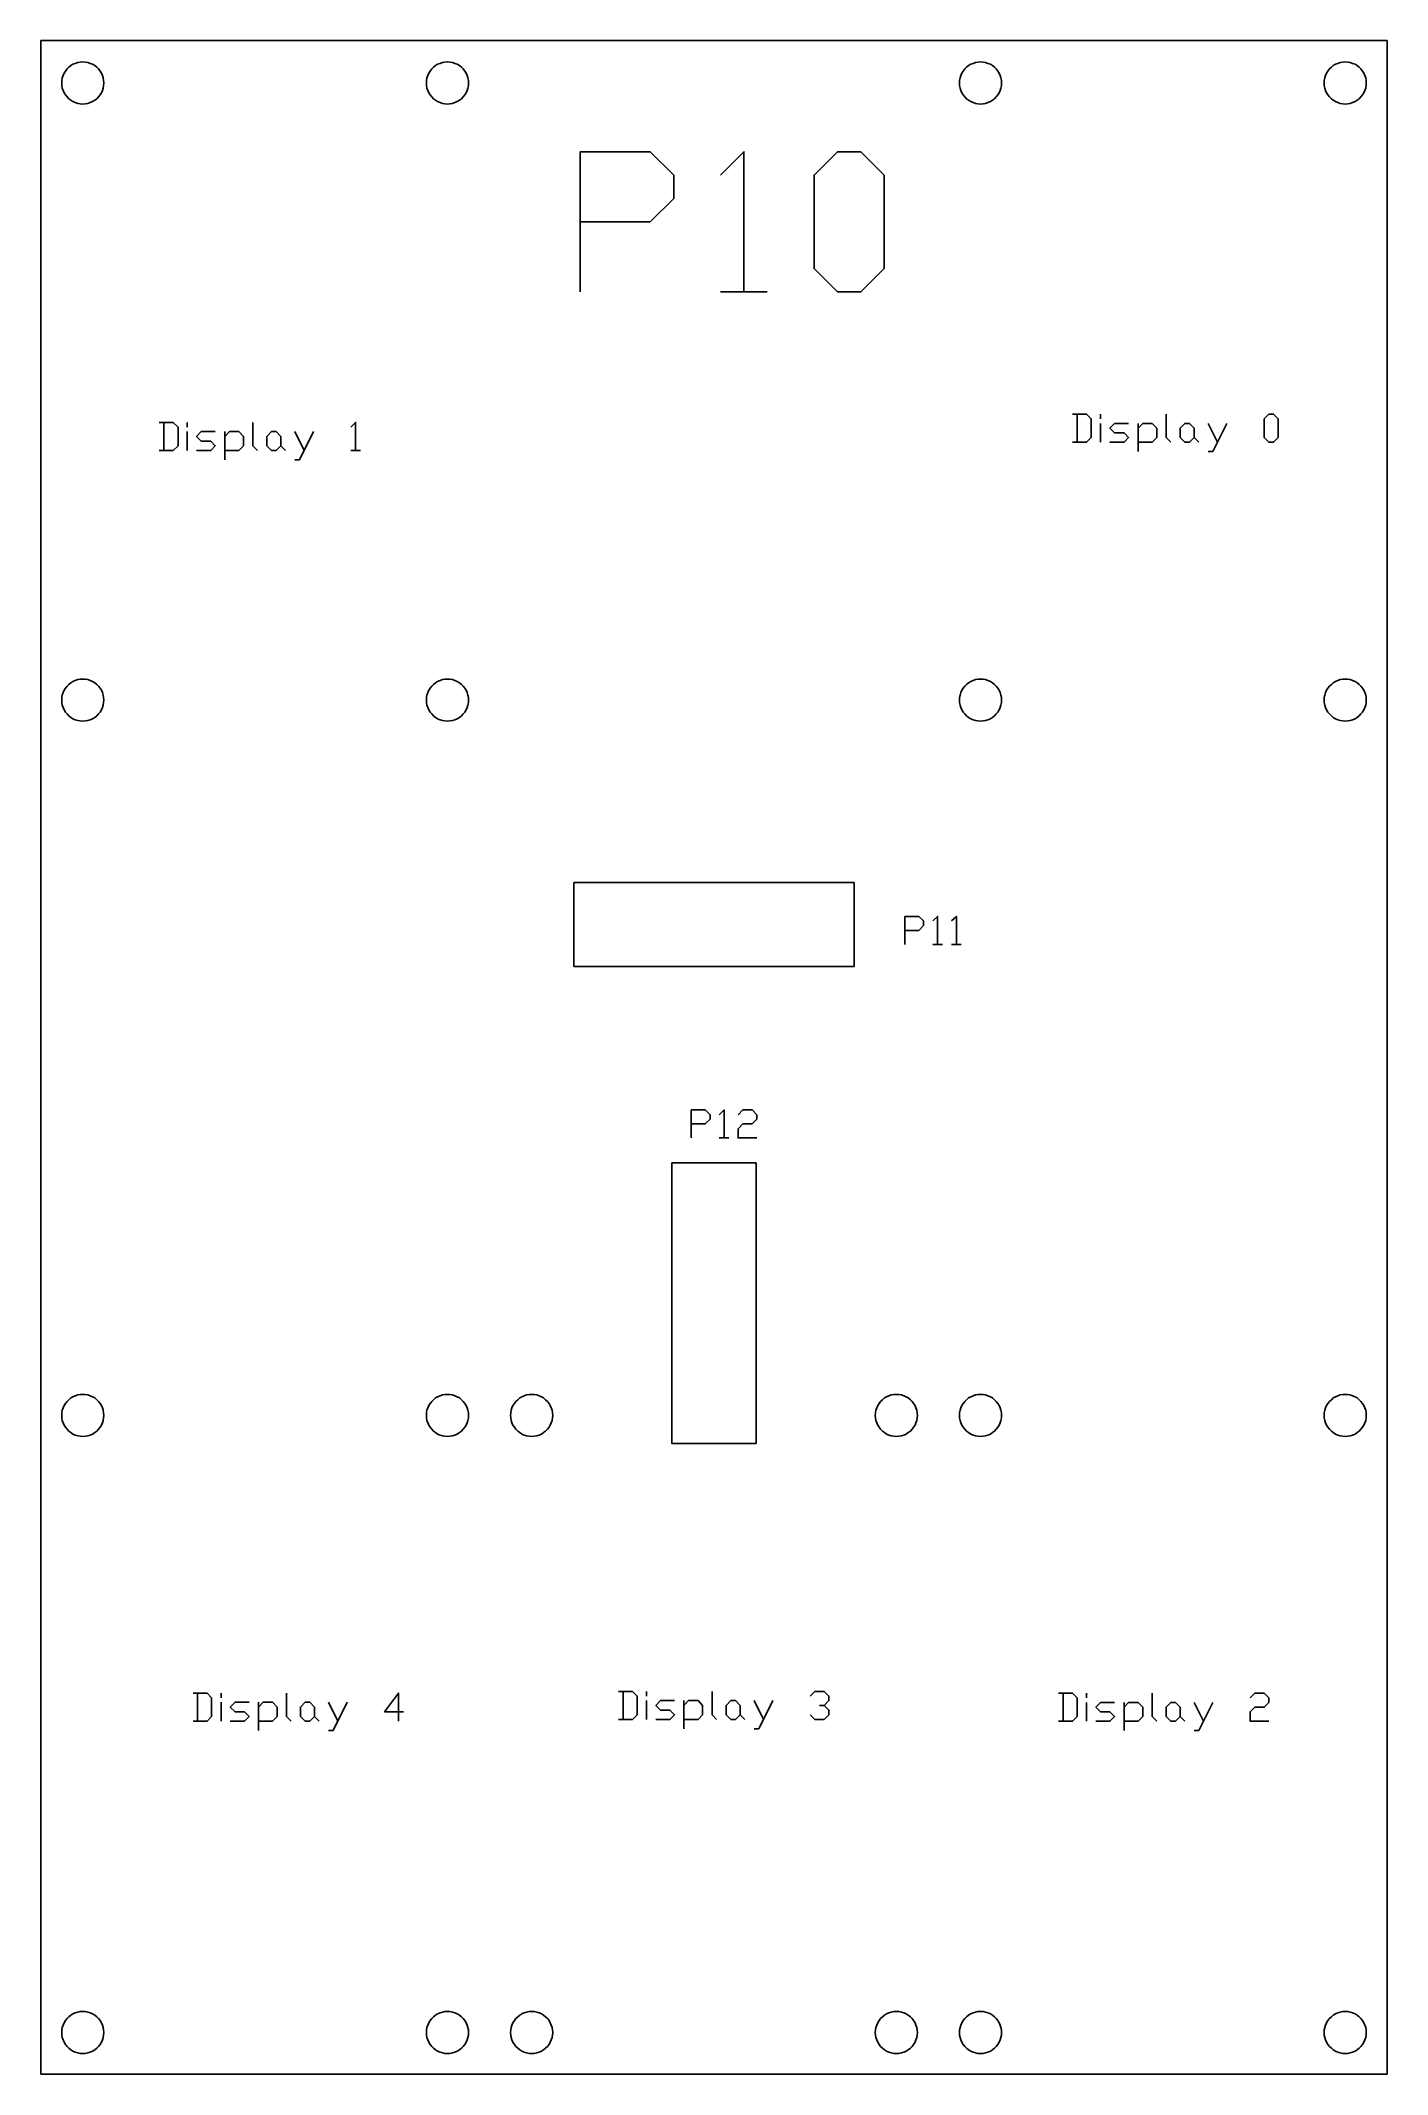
# Model space of a CAD drawing. Extents: x 8 to 104, y 7 to 152.
import ezdxf

# ---------------------------------------------------------------- set-up
doc = ezdxf.new("R2010")
doc.units = 0
doc.header["$MEASUREMENT"] = 0

msp = doc.modelspace()

# ---------------------------------------------------------------- linework, layer by layer
for p, q in [((103.59, 151.81), (7.59, 151.81)), ((7.59, 151.81), (7.59, 6.81)), ((103.59, 6.81), (103.59, 151.81)), ((9.19, 149.32), (9.26, 149.49)), ((9.26, 149.49), (9.36, 149.64)), ((9.36, 149.64), (9.47, 149.79)), ((9.47, 149.79), (9.6, 149.91)), ((9.6, 149.91), (9.74, 150.03)), ((9.74, 150.03), (9.89, 150.12)), ((9.89, 150.12), (10.06, 150.19)), ((10.06, 150.19), (10.23, 150.25)), ((10.23, 150.25), (10.41, 150.28)), ((10.41, 150.28), (10.59, 150.29)), ((10.59, 150.29), (10.77, 150.28)), ((10.77, 150.28), (10.95, 150.25)), ((10.95, 150.25), (11.12, 150.19)), ((11.12, 150.19), (11.29, 150.12)), ((11.29, 150.12), (11.44, 150.03)), ((11.44, 150.03), (11.59, 149.91)), ((11.59, 149.91), (11.71, 149.79)), ((11.71, 149.79), (11.83, 149.64)), ((11.83, 149.64), (11.92, 149.49)), ((11.92, 149.49), (11.99, 149.32)), ((35.19, 149.32), (35.26, 149.49)), ((35.26, 149.49), (35.36, 149.64)), ((35.36, 149.64), (35.47, 149.79)), ((35.47, 149.79), (35.6, 149.91)), ((35.6, 149.91), (35.74, 150.03)), ((35.74, 150.03), (35.89, 150.12)), ((35.89, 150.12), (36.06, 150.19)), ((36.06, 150.19), (36.23, 150.25)), ((36.23, 150.25), (36.41, 150.28)), ((36.41, 150.28), (36.59, 150.29)), ((36.59, 150.29), (36.77, 150.28)), ((36.77, 150.28), (36.95, 150.25)), ((36.95, 150.25), (37.12, 150.19)), ((37.12, 150.19), (37.29, 150.12)), ((37.29, 150.12), (37.44, 150.03)), ((37.44, 150.03), (37.59, 149.91)), ((37.59, 149.91), (37.71, 149.79)), ((37.71, 149.79), (37.83, 149.64)), ((37.83, 149.64), (37.92, 149.49)), ((37.92, 149.49), (37.99, 149.32)), ((73.19, 149.32), (73.26, 149.49)), ((73.26, 149.49), (73.36, 149.64)), ((73.36, 149.64), (73.47, 149.79)), ((73.47, 149.79), (73.6, 149.91)), ((73.6, 149.91), (73.74, 150.03)), ((73.74, 150.03), (73.89, 150.12)), ((73.89, 150.12), (74.06, 150.19)), ((74.06, 150.19), (74.23, 150.25)), ((74.23, 150.25), (74.41, 150.28)), ((74.41, 150.28), (74.59, 150.29)), ((74.59, 150.29), (74.77, 150.28)), ((74.77, 150.28), (74.95, 150.25)), ((74.95, 150.25), (75.12, 150.19)), ((75.12, 150.19), (75.29, 150.12)), ((75.29, 150.12), (75.44, 150.03)), ((75.44, 150.03), (75.59, 149.91)), ((75.59, 149.91), (75.71, 149.79)), ((75.71, 149.79), (75.82, 149.64)), ((75.82, 149.64), (75.92, 149.49)), ((75.92, 149.49), (75.99, 149.32)), ((99.19, 149.32), (99.26, 149.49)), ((99.26, 149.49), (99.36, 149.64)), ((99.36, 149.64), (99.47, 149.79)), ((99.47, 149.79), (99.6, 149.91)), ((99.6, 149.91), (99.74, 150.03)), ((99.74, 150.03), (99.89, 150.12)), ((99.89, 150.12), (100.06, 150.19)), ((100.06, 150.19), (100.23, 150.25)), ((100.23, 150.25), (100.41, 150.28)), ((100.41, 150.28), (100.59, 150.29)), ((100.59, 150.29), (100.77, 150.28)), ((100.77, 150.28), (100.95, 150.25)), ((100.95, 150.25), (101.12, 150.19)), ((101.12, 150.19), (101.29, 150.12)), ((101.29, 150.12), (101.44, 150.03)), ((101.44, 150.03), (101.59, 149.91)), ((101.59, 149.91), (101.71, 149.79)), ((101.71, 149.79), (101.82, 149.64)), ((101.82, 149.64), (101.92, 149.49)), ((101.92, 149.49), (101.99, 149.32)), ((9.09, 148.79), (9.1, 148.97)), ((9.1, 148.61), (9.09, 148.79)), ((9.1, 148.97), (9.13, 149.15)), ((9.13, 148.43), (9.1, 148.61)), ((9.13, 149.15), (9.19, 149.32)), ((9.19, 148.26), (9.13, 148.43)), ((9.26, 148.09), (9.19, 148.26)), ((9.36, 147.94), (9.26, 148.09)), ((9.47, 147.8), (9.36, 147.94)), ((11.83, 147.94), (11.71, 147.8)), ((11.92, 148.09), (11.83, 147.94)), ((11.99, 148.26), (11.92, 148.09)), ((11.99, 149.32), (12.05, 149.15)), ((12.05, 148.43), (11.99, 148.26)), ((12.05, 149.15), (12.08, 148.97)), ((12.08, 148.61), (12.05, 148.43)), ((12.08, 148.97), (12.09, 148.79)), ((12.09, 148.79), (12.08, 148.61)), ((35.09, 148.79), (35.1, 148.97)), ((35.1, 148.61), (35.09, 148.79)), ((35.1, 148.97), (35.13, 149.15)), ((35.13, 148.43), (35.1, 148.61)), ((35.13, 149.15), (35.19, 149.32)), ((35.19, 148.26), (35.13, 148.43)), ((35.26, 148.09), (35.19, 148.26)), ((35.36, 147.94), (35.26, 148.09)), ((35.47, 147.8), (35.36, 147.94)), ((37.83, 147.94), (37.71, 147.8)), ((37.92, 148.09), (37.83, 147.94)), ((37.99, 148.26), (37.92, 148.09)), ((37.99, 149.32), (38.05, 149.15)), ((38.05, 148.43), (37.99, 148.26)), ((38.05, 149.15), (38.08, 148.97)), ((38.08, 148.61), (38.05, 148.43)), ((38.08, 148.97), (38.09, 148.79)), ((38.09, 148.79), (38.08, 148.61)), ((73.09, 148.79), (73.1, 148.97)), ((73.1, 148.61), (73.09, 148.79)), ((73.1, 148.97), (73.13, 149.15)), ((73.13, 148.43), (73.1, 148.61)), ((73.13, 149.15), (73.19, 149.32)), ((73.19, 148.26), (73.13, 148.43)), ((73.26, 148.09), (73.19, 148.26)), ((73.36, 147.94), (73.26, 148.09)), ((73.47, 147.8), (73.36, 147.94)), ((75.82, 147.94), (75.71, 147.8)), ((75.92, 148.09), (75.82, 147.94)), ((75.99, 148.26), (75.92, 148.09)), ((75.99, 149.32), (76.05, 149.15)), ((76.05, 148.43), (75.99, 148.26)), ((76.05, 149.15), (76.08, 148.97)), ((76.08, 148.61), (76.05, 148.43)), ((76.08, 148.97), (76.09, 148.79)), ((76.09, 148.79), (76.08, 148.61)), ((99.09, 148.79), (99.1, 148.97)), ((99.1, 148.61), (99.09, 148.79)), ((99.1, 148.97), (99.13, 149.15)), ((99.13, 148.43), (99.1, 148.61)), ((99.13, 149.15), (99.19, 149.32)), ((99.19, 148.26), (99.13, 148.43)), ((99.26, 148.09), (99.19, 148.26)), ((99.36, 147.94), (99.26, 148.09)), ((99.47, 147.8), (99.36, 147.94)), ((101.82, 147.94), (101.71, 147.8)), ((101.92, 148.09), (101.82, 147.94)), ((101.99, 148.26), (101.92, 148.09)), ((101.99, 149.32), (102.05, 149.15)), ((102.05, 148.43), (101.99, 148.26)), ((102.05, 149.15), (102.08, 148.97)), ((102.08, 148.61), (102.05, 148.43)), ((102.08, 148.97), (102.09, 148.79)), ((102.09, 148.79), (102.08, 148.61)), ((9.6, 147.67), (9.47, 147.8)), ((9.74, 147.56), (9.6, 147.67)), ((9.89, 147.46), (9.74, 147.56)), ((10.06, 147.39), (9.89, 147.46)), ((10.23, 147.33), (10.06, 147.39)), ((10.41, 147.3), (10.23, 147.33)), ((10.59, 147.29), (10.41, 147.3)), ((10.77, 147.3), (10.59, 147.29)), ((10.95, 147.33), (10.77, 147.3)), ((11.12, 147.39), (10.95, 147.33)), ((11.29, 147.46), (11.12, 147.39)), ((11.44, 147.56), (11.29, 147.46)), ((11.59, 147.67), (11.44, 147.56)), ((11.71, 147.8), (11.59, 147.67)), ((35.6, 147.67), (35.47, 147.8)), ((35.74, 147.56), (35.6, 147.67)), ((35.89, 147.46), (35.74, 147.56)), ((36.06, 147.39), (35.89, 147.46)), ((36.23, 147.33), (36.06, 147.39)), ((36.41, 147.3), (36.23, 147.33)), ((36.59, 147.29), (36.41, 147.3)), ((36.77, 147.3), (36.59, 147.29)), ((36.95, 147.33), (36.77, 147.3)), ((37.12, 147.39), (36.95, 147.33)), ((37.29, 147.46), (37.12, 147.39)), ((37.44, 147.56), (37.29, 147.46)), ((37.59, 147.67), (37.44, 147.56)), ((37.71, 147.8), (37.59, 147.67)), ((73.6, 147.67), (73.47, 147.8)), ((73.74, 147.56), (73.6, 147.67)), ((73.89, 147.46), (73.74, 147.56)), ((74.06, 147.39), (73.89, 147.46)), ((74.23, 147.33), (74.06, 147.39)), ((74.41, 147.3), (74.23, 147.33)), ((74.59, 147.29), (74.41, 147.3)), ((74.77, 147.3), (74.59, 147.29)), ((74.95, 147.33), (74.77, 147.3)), ((75.12, 147.39), (74.95, 147.33)), ((75.29, 147.46), (75.12, 147.39)), ((75.44, 147.56), (75.29, 147.46)), ((75.59, 147.67), (75.44, 147.56)), ((75.71, 147.8), (75.59, 147.67)), ((99.6, 147.67), (99.47, 147.8)), ((99.74, 147.56), (99.6, 147.67)), ((99.89, 147.46), (99.74, 147.56)), ((100.06, 147.39), (99.89, 147.46)), ((100.23, 147.33), (100.06, 147.39)), ((100.41, 147.3), (100.23, 147.33)), ((100.59, 147.29), (100.41, 147.3)), ((100.77, 147.3), (100.59, 147.29)), ((100.95, 147.33), (100.77, 147.3)), ((101.12, 147.39), (100.95, 147.33)), ((101.29, 147.46), (101.12, 147.39)), ((101.44, 147.56), (101.29, 147.46)), ((101.59, 147.67), (101.44, 147.56)), ((101.71, 147.8), (101.59, 147.67)), ((9.47, 105.79), (9.6, 105.91)), ((9.6, 105.91), (9.74, 106.03)), ((9.74, 106.03), (9.89, 106.12)), ((9.89, 106.12), (10.06, 106.19)), ((10.06, 106.19), (10.23, 106.25)), ((10.23, 106.25), (10.41, 106.28)), ((10.41, 106.28), (10.59, 106.29)), ((10.59, 106.29), (10.77, 106.28)), ((10.77, 106.28), (10.95, 106.25)), ((10.95, 106.25), (11.12, 106.19)), ((11.12, 106.19), (11.29, 106.12)), ((11.29, 106.12), (11.44, 106.03)), ((11.44, 106.03), (11.59, 105.91)), ((11.59, 105.91), (11.71, 105.79)), ((35.47, 105.79), (35.6, 105.91)), ((35.6, 105.91), (35.74, 106.03)), ((35.74, 106.03), (35.89, 106.12)), ((35.89, 106.12), (36.06, 106.19)), ((36.06, 106.19), (36.23, 106.25)), ((36.23, 106.25), (36.41, 106.28)), ((36.41, 106.28), (36.59, 106.29)), ((36.59, 106.29), (36.77, 106.28)), ((36.77, 106.28), (36.95, 106.25)), ((36.95, 106.25), (37.12, 106.19)), ((37.12, 106.19), (37.29, 106.12)), ((37.29, 106.12), (37.44, 106.03)), ((37.44, 106.03), (37.59, 105.91)), ((37.59, 105.91), (37.71, 105.79)), ((73.47, 105.79), (73.6, 105.91)), ((73.6, 105.91), (73.74, 106.03)), ((73.74, 106.03), (73.89, 106.12)), ((73.89, 106.12), (74.06, 106.19)), ((74.06, 106.19), (74.23, 106.25)), ((74.23, 106.25), (74.41, 106.28)), ((74.41, 106.28), (74.59, 106.29)), ((74.59, 106.29), (74.77, 106.28)), ((74.77, 106.28), (74.95, 106.25)), ((74.95, 106.25), (75.12, 106.19)), ((75.12, 106.19), (75.29, 106.12)), ((75.29, 106.12), (75.44, 106.03)), ((75.44, 106.03), (75.59, 105.91)), ((75.59, 105.91), (75.71, 105.79)), ((99.47, 105.79), (99.6, 105.91)), ((99.6, 105.91), (99.74, 106.03)), ((99.74, 106.03), (99.89, 106.12)), ((99.89, 106.12), (100.06, 106.19)), ((100.06, 106.19), (100.23, 106.25)), ((100.23, 106.25), (100.41, 106.28)), ((100.41, 106.28), (100.59, 106.29)), ((100.59, 106.29), (100.77, 106.28)), ((100.77, 106.28), (100.95, 106.25)), ((100.95, 106.25), (101.12, 106.19)), ((101.12, 106.19), (101.29, 106.12)), ((101.29, 106.12), (101.44, 106.03)), ((101.44, 106.03), (101.59, 105.91)), ((101.59, 105.91), (101.71, 105.79)), ((9.09, 104.79), (9.1, 104.97)), ((9.1, 104.61), (9.09, 104.79)), ((9.1, 104.97), (9.13, 105.15)), ((9.13, 104.43), (9.1, 104.61)), ((9.13, 105.15), (9.19, 105.32)), ((9.19, 104.26), (9.13, 104.43)), ((9.19, 105.32), (9.26, 105.49)), ((9.26, 105.49), (9.36, 105.64)), ((9.36, 105.64), (9.47, 105.79)), ((11.71, 105.79), (11.83, 105.64)), ((11.83, 105.64), (11.92, 105.49)), ((11.92, 105.49), (11.99, 105.32)), ((11.99, 105.32), (12.05, 105.15)), ((12.05, 104.43), (11.99, 104.26)), ((12.05, 105.15), (12.08, 104.97)), ((12.08, 104.61), (12.05, 104.43)), ((12.08, 104.97), (12.09, 104.79)), ((12.09, 104.79), (12.08, 104.61)), ((35.09, 104.79), (35.1, 104.97)), ((35.1, 104.61), (35.09, 104.79)), ((35.1, 104.97), (35.13, 105.15)), ((35.13, 104.43), (35.1, 104.61)), ((35.13, 105.15), (35.19, 105.32)), ((35.19, 104.26), (35.13, 104.43)), ((35.19, 105.32), (35.26, 105.49)), ((35.26, 105.49), (35.36, 105.64)), ((35.36, 105.64), (35.47, 105.79)), ((37.71, 105.79), (37.83, 105.64)), ((37.83, 105.64), (37.92, 105.49)), ((37.92, 105.49), (37.99, 105.32)), ((37.99, 105.32), (38.05, 105.15)), ((38.05, 104.43), (37.99, 104.26)), ((38.05, 105.15), (38.08, 104.97)), ((38.08, 104.61), (38.05, 104.43)), ((38.08, 104.97), (38.09, 104.79)), ((38.09, 104.79), (38.08, 104.61)), ((73.09, 104.79), (73.1, 104.97)), ((73.1, 104.61), (73.09, 104.79)), ((73.1, 104.97), (73.13, 105.15)), ((73.13, 104.43), (73.1, 104.61)), ((73.13, 105.15), (73.19, 105.32)), ((73.19, 104.26), (73.13, 104.43)), ((73.19, 105.32), (73.26, 105.49)), ((73.26, 105.49), (73.36, 105.64)), ((73.36, 105.64), (73.47, 105.79)), ((75.71, 105.79), (75.82, 105.64)), ((75.82, 105.64), (75.92, 105.49)), ((75.92, 105.49), (75.99, 105.32)), ((75.99, 105.32), (76.05, 105.15)), ((76.05, 104.43), (75.99, 104.26)), ((76.05, 105.15), (76.08, 104.97)), ((76.08, 104.61), (76.05, 104.43)), ((76.08, 104.97), (76.09, 104.79)), ((76.09, 104.79), (76.08, 104.61)), ((99.09, 104.79), (99.1, 104.97)), ((99.1, 104.61), (99.09, 104.79)), ((99.1, 104.97), (99.13, 105.15)), ((99.13, 104.43), (99.1, 104.61)), ((99.13, 105.15), (99.19, 105.32)), ((99.19, 104.26), (99.13, 104.43)), ((99.19, 105.32), (99.26, 105.49)), ((99.26, 105.49), (99.36, 105.64)), ((99.36, 105.64), (99.47, 105.79)), ((101.71, 105.79), (101.82, 105.64)), ((101.82, 105.64), (101.92, 105.49)), ((101.92, 105.49), (101.99, 105.32)), ((101.99, 105.32), (102.05, 105.15)), ((102.05, 104.43), (101.99, 104.26)), ((102.05, 105.15), (102.08, 104.97)), ((102.08, 104.61), (102.05, 104.43)), ((102.08, 104.97), (102.09, 104.79)), ((102.09, 104.79), (102.08, 104.61)), ((9.26, 104.09), (9.19, 104.26)), ((9.36, 103.94), (9.26, 104.09)), ((9.47, 103.8), (9.36, 103.94)), ((9.6, 103.67), (9.47, 103.8)), ((9.74, 103.56), (9.6, 103.67)), ((9.89, 103.46), (9.74, 103.56)), ((10.06, 103.39), (9.89, 103.46)), ((10.23, 103.33), (10.06, 103.39)), ((10.41, 103.3), (10.23, 103.33)), ((10.59, 103.29), (10.41, 103.3)), ((10.77, 103.3), (10.59, 103.29)), ((10.95, 103.33), (10.77, 103.3)), ((11.12, 103.39), (10.95, 103.33)), ((11.29, 103.46), (11.12, 103.39)), ((11.44, 103.56), (11.29, 103.46)), ((11.59, 103.67), (11.44, 103.56)), ((11.71, 103.8), (11.59, 103.67)), ((11.83, 103.94), (11.71, 103.8)), ((11.92, 104.09), (11.83, 103.94)), ((11.99, 104.26), (11.92, 104.09)), ((35.26, 104.09), (35.19, 104.26)), ((35.36, 103.94), (35.26, 104.09)), ((35.47, 103.8), (35.36, 103.94)), ((35.6, 103.67), (35.47, 103.8)), ((35.74, 103.56), (35.6, 103.67)), ((35.89, 103.46), (35.74, 103.56)), ((36.06, 103.39), (35.89, 103.46)), ((36.23, 103.33), (36.06, 103.39)), ((36.41, 103.3), (36.23, 103.33)), ((36.59, 103.29), (36.41, 103.3)), ((36.77, 103.3), (36.59, 103.29)), ((36.95, 103.33), (36.77, 103.3)), ((37.12, 103.39), (36.95, 103.33)), ((37.29, 103.46), (37.12, 103.39)), ((37.44, 103.56), (37.29, 103.46)), ((37.59, 103.67), (37.44, 103.56)), ((37.71, 103.8), (37.59, 103.67)), ((37.83, 103.94), (37.71, 103.8)), ((37.92, 104.09), (37.83, 103.94)), ((37.99, 104.26), (37.92, 104.09)), ((73.26, 104.09), (73.19, 104.26)), ((73.36, 103.94), (73.26, 104.09)), ((73.47, 103.8), (73.36, 103.94)), ((73.6, 103.67), (73.47, 103.8)), ((73.74, 103.56), (73.6, 103.67)), ((73.89, 103.46), (73.74, 103.56)), ((74.06, 103.39), (73.89, 103.46)), ((74.23, 103.33), (74.06, 103.39)), ((74.41, 103.3), (74.23, 103.33)), ((74.59, 103.29), (74.41, 103.3)), ((74.77, 103.3), (74.59, 103.29)), ((74.95, 103.33), (74.77, 103.3)), ((75.12, 103.39), (74.95, 103.33)), ((75.29, 103.46), (75.12, 103.39)), ((75.44, 103.56), (75.29, 103.46)), ((75.59, 103.67), (75.44, 103.56)), ((75.71, 103.8), (75.59, 103.67)), ((75.82, 103.94), (75.71, 103.8)), ((75.92, 104.09), (75.82, 103.94)), ((75.99, 104.26), (75.92, 104.09)), ((99.26, 104.09), (99.19, 104.26)), ((99.36, 103.94), (99.26, 104.09)), ((99.47, 103.8), (99.36, 103.94)), ((99.6, 103.67), (99.47, 103.8)), ((99.74, 103.56), (99.6, 103.67)), ((99.89, 103.46), (99.74, 103.56)), ((100.06, 103.39), (99.89, 103.46)), ((100.23, 103.33), (100.06, 103.39)), ((100.41, 103.3), (100.23, 103.33)), ((100.59, 103.29), (100.41, 103.3)), ((100.77, 103.3), (100.59, 103.29)), ((100.95, 103.33), (100.77, 103.3)), ((101.12, 103.39), (100.95, 103.33)), ((101.29, 103.46), (101.12, 103.39)), ((101.44, 103.56), (101.29, 103.46)), ((101.59, 103.67), (101.44, 103.56)), ((101.71, 103.8), (101.59, 103.67)), ((101.82, 103.94), (101.71, 103.8)), ((101.92, 104.09), (101.82, 103.94)), ((101.99, 104.26), (101.92, 104.09)), ((45.59, 85.79), (45.59, 91.79)), ((45.59, 91.79), (65.59, 91.79)), ((65.59, 91.79), (65.59, 85.79)), ((65.59, 85.79), (45.59, 85.79)), ((52.59, 51.79), (52.59, 71.79)), ((52.59, 71.79), (58.59, 71.79)), ((58.59, 71.79), (58.59, 51.79)), ((9.74, 55.03), (9.89, 55.12)), ((9.89, 55.12), (10.06, 55.19)), ((10.06, 55.19), (10.23, 55.25)), ((10.23, 55.25), (10.41, 55.28)), ((10.41, 55.28), (10.59, 55.29)), ((10.59, 55.29), (10.77, 55.28)), ((10.77, 55.28), (10.95, 55.25)), ((10.95, 55.25), (11.12, 55.19)), ((11.12, 55.19), (11.29, 55.12)), ((11.29, 55.12), (11.44, 55.03)), ((35.74, 55.03), (35.89, 55.12)), ((35.89, 55.12), (36.06, 55.19)), ((36.06, 55.19), (36.23, 55.25)), ((36.23, 55.25), (36.41, 55.28)), ((36.41, 55.28), (36.59, 55.29)), ((36.59, 55.29), (36.77, 55.28)), ((36.77, 55.28), (36.95, 55.25)), ((36.95, 55.25), (37.12, 55.19)), ((37.12, 55.19), (37.29, 55.12)), ((37.29, 55.12), (37.44, 55.03)), ((41.74, 55.03), (41.89, 55.12)), ((41.89, 55.12), (42.06, 55.19)), ((42.06, 55.19), (42.23, 55.25)), ((42.23, 55.25), (42.41, 55.28)), ((42.41, 55.28), (42.59, 55.29)), ((42.59, 55.29), (42.77, 55.28)), ((42.77, 55.28), (42.95, 55.25)), ((42.95, 55.25), (43.12, 55.19)), ((43.12, 55.19), (43.29, 55.12)), ((43.29, 55.12), (43.44, 55.03)), ((67.74, 55.03), (67.89, 55.12)), ((67.89, 55.12), (68.06, 55.19)), ((68.06, 55.19), (68.23, 55.25)), ((68.23, 55.25), (68.41, 55.28)), ((68.41, 55.28), (68.59, 55.29)), ((68.59, 55.29), (68.77, 55.28)), ((68.77, 55.28), (68.95, 55.25)), ((68.95, 55.25), (69.12, 55.19)), ((69.12, 55.19), (69.29, 55.12)), ((69.29, 55.12), (69.44, 55.03)), ((73.74, 55.03), (73.89, 55.12)), ((73.89, 55.12), (74.06, 55.19)), ((74.06, 55.19), (74.23, 55.25)), ((74.23, 55.25), (74.41, 55.28)), ((74.41, 55.28), (74.59, 55.29)), ((74.59, 55.29), (74.77, 55.28)), ((74.77, 55.28), (74.95, 55.25)), ((74.95, 55.25), (75.12, 55.19)), ((75.12, 55.19), (75.29, 55.12)), ((75.29, 55.12), (75.44, 55.03)), ((99.74, 55.03), (99.89, 55.12)), ((99.89, 55.12), (100.06, 55.19)), ((100.06, 55.19), (100.23, 55.25)), ((100.23, 55.25), (100.41, 55.28)), ((100.41, 55.28), (100.59, 55.29)), ((100.59, 55.29), (100.77, 55.28)), ((100.77, 55.28), (100.95, 55.25)), ((100.95, 55.25), (101.12, 55.19)), ((101.12, 55.19), (101.29, 55.12)), ((101.29, 55.12), (101.44, 55.03)), ((9.09, 53.79), (9.1, 53.97)), ((9.1, 53.61), (9.09, 53.79)), ((9.1, 53.97), (9.13, 54.15)), ((9.13, 54.15), (9.19, 54.32)), ((9.19, 54.32), (9.26, 54.49)), ((9.26, 54.49), (9.36, 54.64)), ((9.36, 54.64), (9.47, 54.79)), ((9.47, 54.79), (9.6, 54.91)), ((9.6, 54.91), (9.74, 55.03)), ((11.44, 55.03), (11.59, 54.91)), ((11.59, 54.91), (11.71, 54.79)), ((11.71, 54.79), (11.83, 54.64)), ((11.83, 54.64), (11.92, 54.49)), ((11.92, 54.49), (11.99, 54.32)), ((11.99, 54.32), (12.05, 54.15)), ((12.05, 54.15), (12.08, 53.97)), ((12.08, 53.97), (12.09, 53.79)), ((12.09, 53.79), (12.08, 53.61)), ((35.09, 53.79), (35.1, 53.97)), ((35.1, 53.61), (35.09, 53.79)), ((35.1, 53.97), (35.13, 54.15)), ((35.13, 54.15), (35.19, 54.32)), ((35.19, 54.32), (35.26, 54.49)), ((35.26, 54.49), (35.36, 54.64)), ((35.36, 54.64), (35.47, 54.79)), ((35.47, 54.79), (35.6, 54.91)), ((35.6, 54.91), (35.74, 55.03)), ((37.44, 55.03), (37.59, 54.91)), ((37.59, 54.91), (37.71, 54.79)), ((37.71, 54.79), (37.83, 54.64)), ((37.83, 54.64), (37.92, 54.49)), ((37.92, 54.49), (37.99, 54.32)), ((37.99, 54.32), (38.05, 54.15)), ((38.05, 54.15), (38.08, 53.97)), ((38.08, 53.97), (38.09, 53.79)), ((38.09, 53.79), (38.08, 53.61)), ((41.09, 53.79), (41.1, 53.97)), ((41.1, 53.61), (41.09, 53.79)), ((41.1, 53.97), (41.13, 54.15)), ((41.13, 54.15), (41.19, 54.32)), ((41.19, 54.32), (41.26, 54.49)), ((41.26, 54.49), (41.36, 54.64)), ((41.36, 54.64), (41.47, 54.79)), ((41.47, 54.79), (41.6, 54.91)), ((41.6, 54.91), (41.74, 55.03)), ((43.44, 55.03), (43.59, 54.91)), ((43.59, 54.91), (43.71, 54.79)), ((43.71, 54.79), (43.83, 54.64)), ((43.83, 54.64), (43.92, 54.49)), ((43.92, 54.49), (43.99, 54.32)), ((43.99, 54.32), (44.05, 54.15)), ((44.05, 54.15), (44.08, 53.97)), ((44.08, 53.97), (44.09, 53.79)), ((44.09, 53.79), (44.08, 53.61)), ((67.09, 53.79), (67.1, 53.97)), ((67.1, 53.61), (67.09, 53.79)), ((67.1, 53.97), (67.13, 54.15)), ((67.13, 54.15), (67.19, 54.32)), ((67.19, 54.32), (67.26, 54.49)), ((67.26, 54.49), (67.36, 54.64)), ((67.36, 54.64), (67.47, 54.79)), ((67.47, 54.79), (67.6, 54.91)), ((67.6, 54.91), (67.74, 55.03)), ((69.44, 55.03), (69.59, 54.91)), ((69.59, 54.91), (69.71, 54.79)), ((69.71, 54.79), (69.82, 54.64)), ((69.82, 54.64), (69.92, 54.49)), ((69.92, 54.49), (69.99, 54.32)), ((69.99, 54.32), (70.05, 54.15)), ((70.05, 54.15), (70.08, 53.97)), ((70.08, 53.97), (70.09, 53.79)), ((70.09, 53.79), (70.08, 53.61)), ((73.09, 53.79), (73.1, 53.97)), ((73.1, 53.61), (73.09, 53.79)), ((73.1, 53.97), (73.13, 54.15)), ((73.13, 54.15), (73.19, 54.32)), ((73.19, 54.32), (73.26, 54.49)), ((73.26, 54.49), (73.36, 54.64)), ((73.36, 54.64), (73.47, 54.79)), ((73.47, 54.79), (73.6, 54.91)), ((73.6, 54.91), (73.74, 55.03)), ((75.44, 55.03), (75.59, 54.91)), ((75.59, 54.91), (75.71, 54.79)), ((75.71, 54.79), (75.82, 54.64)), ((75.82, 54.64), (75.92, 54.49)), ((75.92, 54.49), (75.99, 54.32)), ((75.99, 54.32), (76.05, 54.15)), ((76.05, 54.15), (76.08, 53.97)), ((76.08, 53.97), (76.09, 53.79)), ((76.09, 53.79), (76.08, 53.61)), ((99.09, 53.79), (99.1, 53.97)), ((99.1, 53.61), (99.09, 53.79)), ((99.1, 53.97), (99.13, 54.15)), ((99.13, 54.15), (99.19, 54.32)), ((99.19, 54.32), (99.26, 54.49)), ((99.26, 54.49), (99.36, 54.64)), ((99.36, 54.64), (99.47, 54.79)), ((99.47, 54.79), (99.6, 54.91)), ((99.6, 54.91), (99.74, 55.03)), ((101.44, 55.03), (101.59, 54.91)), ((101.59, 54.91), (101.71, 54.79)), ((101.71, 54.79), (101.82, 54.64)), ((101.82, 54.64), (101.92, 54.49)), ((101.92, 54.49), (101.99, 54.32)), ((101.99, 54.32), (102.05, 54.15)), ((102.05, 54.15), (102.08, 53.97)), ((102.08, 53.97), (102.09, 53.79)), ((102.09, 53.79), (102.08, 53.61)), ((9.13, 53.43), (9.1, 53.61)), ((9.19, 53.26), (9.13, 53.43)), ((9.26, 53.09), (9.19, 53.26)), ((9.36, 52.94), (9.26, 53.09)), ((9.47, 52.8), (9.36, 52.94)), ((9.6, 52.67), (9.47, 52.8)), ((9.74, 52.56), (9.6, 52.67)), ((9.89, 52.46), (9.74, 52.56)), ((10.06, 52.39), (9.89, 52.46)), ((10.23, 52.33), (10.06, 52.39)), ((10.41, 52.3), (10.23, 52.33)), ((10.59, 52.29), (10.41, 52.3)), ((10.77, 52.3), (10.59, 52.29)), ((10.95, 52.33), (10.77, 52.3)), ((11.12, 52.39), (10.95, 52.33)), ((11.29, 52.46), (11.12, 52.39)), ((11.44, 52.56), (11.29, 52.46)), ((11.59, 52.67), (11.44, 52.56)), ((11.71, 52.8), (11.59, 52.67)), ((11.83, 52.94), (11.71, 52.8)), ((11.92, 53.09), (11.83, 52.94)), ((11.99, 53.26), (11.92, 53.09)), ((12.05, 53.43), (11.99, 53.26)), ((12.08, 53.61), (12.05, 53.43)), ((35.13, 53.43), (35.1, 53.61)), ((35.19, 53.26), (35.13, 53.43)), ((35.26, 53.09), (35.19, 53.26)), ((35.36, 52.94), (35.26, 53.09)), ((35.47, 52.8), (35.36, 52.94)), ((35.6, 52.67), (35.47, 52.8)), ((35.74, 52.56), (35.6, 52.67)), ((35.89, 52.46), (35.74, 52.56)), ((36.06, 52.39), (35.89, 52.46)), ((36.23, 52.33), (36.06, 52.39)), ((36.41, 52.3), (36.23, 52.33)), ((36.59, 52.29), (36.41, 52.3)), ((36.77, 52.3), (36.59, 52.29)), ((36.95, 52.33), (36.77, 52.3)), ((37.12, 52.39), (36.95, 52.33)), ((37.29, 52.46), (37.12, 52.39)), ((37.44, 52.56), (37.29, 52.46)), ((37.59, 52.67), (37.44, 52.56)), ((37.71, 52.8), (37.59, 52.67)), ((37.83, 52.94), (37.71, 52.8)), ((37.92, 53.09), (37.83, 52.94)), ((37.99, 53.26), (37.92, 53.09)), ((38.05, 53.43), (37.99, 53.26)), ((38.08, 53.61), (38.05, 53.43)), ((41.13, 53.43), (41.1, 53.61)), ((41.19, 53.26), (41.13, 53.43)), ((41.26, 53.09), (41.19, 53.26)), ((41.36, 52.94), (41.26, 53.09)), ((41.47, 52.8), (41.36, 52.94)), ((41.6, 52.67), (41.47, 52.8)), ((41.74, 52.56), (41.6, 52.67)), ((41.89, 52.46), (41.74, 52.56)), ((42.06, 52.39), (41.89, 52.46)), ((42.23, 52.33), (42.06, 52.39)), ((42.41, 52.3), (42.23, 52.33)), ((42.59, 52.29), (42.41, 52.3)), ((42.77, 52.3), (42.59, 52.29)), ((42.95, 52.33), (42.77, 52.3)), ((43.12, 52.39), (42.95, 52.33)), ((43.29, 52.46), (43.12, 52.39)), ((43.44, 52.56), (43.29, 52.46)), ((43.59, 52.67), (43.44, 52.56)), ((43.71, 52.8), (43.59, 52.67)), ((43.83, 52.94), (43.71, 52.8)), ((43.92, 53.09), (43.83, 52.94)), ((43.99, 53.26), (43.92, 53.09)), ((44.05, 53.43), (43.99, 53.26)), ((44.08, 53.61), (44.05, 53.43)), ((67.13, 53.43), (67.1, 53.61)), ((67.19, 53.26), (67.13, 53.43)), ((67.26, 53.09), (67.19, 53.26)), ((67.36, 52.94), (67.26, 53.09)), ((67.47, 52.8), (67.36, 52.94)), ((67.6, 52.67), (67.47, 52.8)), ((67.74, 52.56), (67.6, 52.67)), ((67.89, 52.46), (67.74, 52.56)), ((68.06, 52.39), (67.89, 52.46)), ((68.23, 52.33), (68.06, 52.39)), ((68.41, 52.3), (68.23, 52.33)), ((68.59, 52.29), (68.41, 52.3)), ((68.77, 52.3), (68.59, 52.29)), ((68.95, 52.33), (68.77, 52.3)), ((69.12, 52.39), (68.95, 52.33)), ((69.29, 52.46), (69.12, 52.39)), ((69.44, 52.56), (69.29, 52.46)), ((69.59, 52.67), (69.44, 52.56)), ((69.71, 52.8), (69.59, 52.67)), ((69.82, 52.94), (69.71, 52.8)), ((69.92, 53.09), (69.82, 52.94)), ((69.99, 53.26), (69.92, 53.09)), ((70.05, 53.43), (69.99, 53.26)), ((70.08, 53.61), (70.05, 53.43)), ((73.13, 53.43), (73.1, 53.61)), ((73.19, 53.26), (73.13, 53.43)), ((73.26, 53.09), (73.19, 53.26)), ((73.36, 52.94), (73.26, 53.09)), ((73.47, 52.8), (73.36, 52.94)), ((73.6, 52.67), (73.47, 52.8)), ((73.74, 52.56), (73.6, 52.67)), ((73.89, 52.46), (73.74, 52.56)), ((74.06, 52.39), (73.89, 52.46)), ((74.23, 52.33), (74.06, 52.39)), ((74.41, 52.3), (74.23, 52.33)), ((74.59, 52.29), (74.41, 52.3)), ((74.77, 52.3), (74.59, 52.29)), ((74.95, 52.33), (74.77, 52.3)), ((75.12, 52.39), (74.95, 52.33)), ((75.29, 52.46), (75.12, 52.39)), ((75.44, 52.56), (75.29, 52.46)), ((75.59, 52.67), (75.44, 52.56)), ((75.71, 52.8), (75.59, 52.67)), ((75.82, 52.94), (75.71, 52.8)), ((75.92, 53.09), (75.82, 52.94)), ((75.99, 53.26), (75.92, 53.09)), ((76.05, 53.43), (75.99, 53.26)), ((76.08, 53.61), (76.05, 53.43)), ((99.13, 53.43), (99.1, 53.61)), ((99.19, 53.26), (99.13, 53.43)), ((99.26, 53.09), (99.19, 53.26)), ((99.36, 52.94), (99.26, 53.09)), ((99.47, 52.8), (99.36, 52.94)), ((99.6, 52.67), (99.47, 52.8)), ((99.74, 52.56), (99.6, 52.67)), ((99.89, 52.46), (99.74, 52.56)), ((100.06, 52.39), (99.89, 52.46)), ((100.23, 52.33), (100.06, 52.39)), ((100.41, 52.3), (100.23, 52.33)), ((100.59, 52.29), (100.41, 52.3)), ((100.77, 52.3), (100.59, 52.29)), ((100.95, 52.33), (100.77, 52.3)), ((101.12, 52.39), (100.95, 52.33)), ((101.29, 52.46), (101.12, 52.39)), ((101.44, 52.56), (101.29, 52.46)), ((101.59, 52.67), (101.44, 52.56)), ((101.71, 52.8), (101.59, 52.67)), ((101.82, 52.94), (101.71, 52.8)), ((101.92, 53.09), (101.82, 52.94)), ((101.99, 53.26), (101.92, 53.09)), ((102.05, 53.43), (101.99, 53.26)), ((102.08, 53.61), (102.05, 53.43)), ((58.59, 51.79), (52.59, 51.79)), ((9.1, 9.97), (9.13, 10.15)), ((9.13, 10.15), (9.19, 10.32)), ((9.19, 10.32), (9.26, 10.49)), ((9.26, 10.49), (9.36, 10.64)), ((9.36, 10.64), (9.47, 10.79)), ((9.47, 10.79), (9.6, 10.91)), ((9.6, 10.91), (9.74, 11.03)), ((9.74, 11.03), (9.89, 11.12)), ((9.89, 11.12), (10.06, 11.19)), ((10.06, 11.19), (10.23, 11.25)), ((10.23, 11.25), (10.41, 11.28)), ((10.41, 11.28), (10.59, 11.29)), ((10.59, 11.29), (10.77, 11.28)), ((10.77, 11.28), (10.95, 11.25)), ((10.95, 11.25), (11.12, 11.19)), ((11.12, 11.19), (11.29, 11.12)), ((11.29, 11.12), (11.44, 11.03)), ((11.44, 11.03), (11.59, 10.91)), ((11.59, 10.91), (11.71, 10.79)), ((11.71, 10.79), (11.83, 10.64)), ((11.83, 10.64), (11.92, 10.49)), ((11.92, 10.49), (11.99, 10.32)), ((11.99, 10.32), (12.05, 10.15)), ((12.05, 10.15), (12.08, 9.97)), ((35.1, 9.97), (35.13, 10.15)), ((35.13, 10.15), (35.19, 10.32)), ((35.19, 10.32), (35.26, 10.49)), ((35.26, 10.49), (35.36, 10.64)), ((35.36, 10.64), (35.47, 10.79)), ((35.47, 10.79), (35.6, 10.91)), ((35.6, 10.91), (35.74, 11.03)), ((35.74, 11.03), (35.89, 11.12)), ((35.89, 11.12), (36.06, 11.19)), ((36.06, 11.19), (36.23, 11.25)), ((36.23, 11.25), (36.41, 11.28)), ((36.41, 11.28), (36.59, 11.29)), ((36.59, 11.29), (36.77, 11.28)), ((36.77, 11.28), (36.95, 11.25)), ((36.95, 11.25), (37.12, 11.19)), ((37.12, 11.19), (37.29, 11.12)), ((37.29, 11.12), (37.44, 11.03)), ((37.44, 11.03), (37.59, 10.91)), ((37.59, 10.91), (37.71, 10.79)), ((37.71, 10.79), (37.83, 10.64)), ((37.83, 10.64), (37.92, 10.49)), ((37.92, 10.49), (37.99, 10.32)), ((37.99, 10.32), (38.05, 10.15)), ((38.05, 10.15), (38.08, 9.97)), ((41.1, 9.97), (41.13, 10.15)), ((41.13, 10.15), (41.19, 10.32)), ((41.19, 10.32), (41.26, 10.49)), ((41.26, 10.49), (41.36, 10.64)), ((41.36, 10.64), (41.47, 10.79)), ((41.47, 10.79), (41.6, 10.91)), ((41.6, 10.91), (41.74, 11.03)), ((41.74, 11.03), (41.89, 11.12)), ((41.89, 11.12), (42.06, 11.19)), ((42.06, 11.19), (42.23, 11.25)), ((42.23, 11.25), (42.41, 11.28)), ((42.41, 11.28), (42.59, 11.29)), ((42.59, 11.29), (42.77, 11.28)), ((42.77, 11.28), (42.95, 11.25)), ((42.95, 11.25), (43.12, 11.19)), ((43.12, 11.19), (43.29, 11.12)), ((43.29, 11.12), (43.44, 11.03)), ((43.44, 11.03), (43.59, 10.91)), ((43.59, 10.91), (43.71, 10.79)), ((43.71, 10.79), (43.83, 10.64)), ((43.83, 10.64), (43.92, 10.49)), ((43.92, 10.49), (43.99, 10.32)), ((43.99, 10.32), (44.05, 10.15)), ((44.05, 10.15), (44.08, 9.97)), ((67.1, 9.97), (67.13, 10.15)), ((67.13, 10.15), (67.19, 10.32)), ((67.19, 10.32), (67.26, 10.49)), ((67.26, 10.49), (67.36, 10.64)), ((67.36, 10.64), (67.47, 10.79)), ((67.47, 10.79), (67.6, 10.91)), ((67.6, 10.91), (67.74, 11.03)), ((67.74, 11.03), (67.89, 11.12)), ((67.89, 11.12), (68.06, 11.19)), ((68.06, 11.19), (68.23, 11.25)), ((68.23, 11.25), (68.41, 11.28)), ((68.41, 11.28), (68.59, 11.29)), ((68.59, 11.29), (68.77, 11.28)), ((68.77, 11.28), (68.95, 11.25)), ((68.95, 11.25), (69.12, 11.19)), ((69.12, 11.19), (69.29, 11.12)), ((69.29, 11.12), (69.44, 11.03)), ((69.44, 11.03), (69.59, 10.91)), ((69.59, 10.91), (69.71, 10.79)), ((69.71, 10.79), (69.82, 10.64)), ((69.82, 10.64), (69.92, 10.49)), ((69.92, 10.49), (69.99, 10.32)), ((69.99, 10.32), (70.05, 10.15)), ((70.05, 10.15), (70.08, 9.97)), ((73.1, 9.97), (73.13, 10.15)), ((73.13, 10.15), (73.19, 10.32)), ((73.19, 10.32), (73.26, 10.49)), ((73.26, 10.49), (73.36, 10.64)), ((73.36, 10.64), (73.47, 10.79)), ((73.47, 10.79), (73.6, 10.91)), ((73.6, 10.91), (73.74, 11.03)), ((73.74, 11.03), (73.89, 11.12)), ((73.89, 11.12), (74.06, 11.19)), ((74.06, 11.19), (74.23, 11.25)), ((74.23, 11.25), (74.41, 11.28)), ((74.41, 11.28), (74.59, 11.29)), ((74.59, 11.29), (74.77, 11.28)), ((74.77, 11.28), (74.95, 11.25)), ((74.95, 11.25), (75.12, 11.19)), ((75.12, 11.19), (75.29, 11.12)), ((75.29, 11.12), (75.44, 11.03)), ((75.44, 11.03), (75.59, 10.91)), ((75.59, 10.91), (75.71, 10.79)), ((75.71, 10.79), (75.82, 10.64)), ((75.82, 10.64), (75.92, 10.49)), ((75.92, 10.49), (75.99, 10.32)), ((75.99, 10.32), (76.05, 10.15)), ((76.05, 10.15), (76.08, 9.97)), ((99.1, 9.97), (99.13, 10.15)), ((99.13, 10.15), (99.19, 10.32)), ((99.19, 10.32), (99.26, 10.49)), ((99.26, 10.49), (99.36, 10.64)), ((99.36, 10.64), (99.47, 10.79)), ((99.47, 10.79), (99.6, 10.91)), ((99.6, 10.91), (99.74, 11.03)), ((99.74, 11.03), (99.89, 11.12)), ((99.89, 11.12), (100.06, 11.19)), ((100.06, 11.19), (100.23, 11.25)), ((100.23, 11.25), (100.41, 11.28)), ((100.41, 11.28), (100.59, 11.29)), ((100.59, 11.29), (100.77, 11.28)), ((100.77, 11.28), (100.95, 11.25)), ((100.95, 11.25), (101.12, 11.19)), ((101.12, 11.19), (101.29, 11.12)), ((101.29, 11.12), (101.44, 11.03)), ((101.44, 11.03), (101.59, 10.91)), ((101.59, 10.91), (101.71, 10.79)), ((101.71, 10.79), (101.82, 10.64)), ((101.82, 10.64), (101.92, 10.49)), ((101.92, 10.49), (101.99, 10.32)), ((101.99, 10.32), (102.05, 10.15)), ((102.05, 10.15), (102.08, 9.97)), ((9.09, 9.79), (9.1, 9.97)), ((9.1, 9.61), (9.09, 9.79)), ((9.13, 9.43), (9.1, 9.61)), ((9.19, 9.26), (9.13, 9.43)), ((9.26, 9.09), (9.19, 9.26)), ((9.36, 8.94), (9.26, 9.09)), ((9.47, 8.8), (9.36, 8.94)), ((9.6, 8.67), (9.47, 8.8)), ((11.71, 8.8), (11.59, 8.67)), ((11.83, 8.94), (11.71, 8.8)), ((11.92, 9.09), (11.83, 8.94)), ((11.99, 9.26), (11.92, 9.09)), ((12.05, 9.43), (11.99, 9.26)), ((12.08, 9.61), (12.05, 9.43)), ((12.08, 9.97), (12.09, 9.79)), ((12.09, 9.79), (12.08, 9.61)), ((35.09, 9.79), (35.1, 9.97)), ((35.1, 9.61), (35.09, 9.79)), ((35.13, 9.43), (35.1, 9.61)), ((35.19, 9.26), (35.13, 9.43)), ((35.26, 9.09), (35.19, 9.26)), ((35.36, 8.94), (35.26, 9.09)), ((35.47, 8.8), (35.36, 8.94)), ((35.6, 8.67), (35.47, 8.8)), ((37.71, 8.8), (37.59, 8.67)), ((37.83, 8.94), (37.71, 8.8)), ((37.92, 9.09), (37.83, 8.94)), ((37.99, 9.26), (37.92, 9.09)), ((38.05, 9.43), (37.99, 9.26)), ((38.08, 9.61), (38.05, 9.43)), ((38.08, 9.97), (38.09, 9.79)), ((38.09, 9.79), (38.08, 9.61)), ((41.09, 9.79), (41.1, 9.97)), ((41.1, 9.61), (41.09, 9.79)), ((41.13, 9.43), (41.1, 9.61)), ((41.19, 9.26), (41.13, 9.43)), ((41.26, 9.09), (41.19, 9.26)), ((41.36, 8.94), (41.26, 9.09)), ((41.47, 8.8), (41.36, 8.94)), ((41.6, 8.67), (41.47, 8.8)), ((43.71, 8.8), (43.59, 8.67)), ((43.83, 8.94), (43.71, 8.8)), ((43.92, 9.09), (43.83, 8.94)), ((43.99, 9.26), (43.92, 9.09)), ((44.05, 9.43), (43.99, 9.26)), ((44.08, 9.61), (44.05, 9.43)), ((44.08, 9.97), (44.09, 9.79)), ((44.09, 9.79), (44.08, 9.61)), ((67.09, 9.79), (67.1, 9.97)), ((67.1, 9.61), (67.09, 9.79)), ((67.13, 9.43), (67.1, 9.61)), ((67.19, 9.26), (67.13, 9.43)), ((67.26, 9.09), (67.19, 9.26)), ((67.36, 8.94), (67.26, 9.09)), ((67.47, 8.8), (67.36, 8.94)), ((67.6, 8.67), (67.47, 8.8)), ((69.71, 8.8), (69.59, 8.67)), ((69.82, 8.94), (69.71, 8.8)), ((69.92, 9.09), (69.82, 8.94)), ((69.99, 9.26), (69.92, 9.09)), ((70.05, 9.43), (69.99, 9.26)), ((70.08, 9.61), (70.05, 9.43)), ((70.08, 9.97), (70.09, 9.79)), ((70.09, 9.79), (70.08, 9.61)), ((73.09, 9.79), (73.1, 9.97)), ((73.1, 9.61), (73.09, 9.79)), ((73.13, 9.43), (73.1, 9.61)), ((73.19, 9.26), (73.13, 9.43)), ((73.26, 9.09), (73.19, 9.26)), ((73.36, 8.94), (73.26, 9.09)), ((73.47, 8.8), (73.36, 8.94)), ((73.6, 8.67), (73.47, 8.8)), ((75.71, 8.8), (75.59, 8.67)), ((75.82, 8.94), (75.71, 8.8)), ((75.92, 9.09), (75.82, 8.94)), ((75.99, 9.26), (75.92, 9.09)), ((76.05, 9.43), (75.99, 9.26)), ((76.08, 9.61), (76.05, 9.43)), ((76.08, 9.97), (76.09, 9.79)), ((76.09, 9.79), (76.08, 9.61)), ((99.09, 9.79), (99.1, 9.97)), ((99.1, 9.61), (99.09, 9.79)), ((99.13, 9.43), (99.1, 9.61)), ((99.19, 9.26), (99.13, 9.43)), ((99.26, 9.09), (99.19, 9.26)), ((99.36, 8.94), (99.26, 9.09)), ((99.47, 8.8), (99.36, 8.94)), ((99.6, 8.67), (99.47, 8.8)), ((101.71, 8.8), (101.59, 8.67)), ((101.82, 8.94), (101.71, 8.8)), ((101.92, 9.09), (101.82, 8.94)), ((101.99, 9.26), (101.92, 9.09)), ((102.05, 9.43), (101.99, 9.26)), ((102.08, 9.61), (102.05, 9.43)), ((102.08, 9.97), (102.09, 9.79)), ((102.09, 9.79), (102.08, 9.61)), ((9.74, 8.56), (9.6, 8.67)), ((9.89, 8.46), (9.74, 8.56)), ((10.06, 8.39), (9.89, 8.46)), ((10.23, 8.33), (10.06, 8.39)), ((10.41, 8.3), (10.23, 8.33)), ((10.59, 8.29), (10.41, 8.3)), ((10.77, 8.3), (10.59, 8.29)), ((10.95, 8.33), (10.77, 8.3)), ((11.12, 8.39), (10.95, 8.33)), ((11.29, 8.46), (11.12, 8.39)), ((11.44, 8.56), (11.29, 8.46)), ((11.59, 8.67), (11.44, 8.56)), ((35.74, 8.56), (35.6, 8.67)), ((35.89, 8.46), (35.74, 8.56)), ((36.06, 8.39), (35.89, 8.46)), ((36.23, 8.33), (36.06, 8.39)), ((36.41, 8.3), (36.23, 8.33)), ((36.59, 8.29), (36.41, 8.3)), ((36.77, 8.3), (36.59, 8.29)), ((36.95, 8.33), (36.77, 8.3)), ((37.12, 8.39), (36.95, 8.33)), ((37.29, 8.46), (37.12, 8.39)), ((37.44, 8.56), (37.29, 8.46)), ((37.59, 8.67), (37.44, 8.56)), ((41.74, 8.56), (41.6, 8.67)), ((41.89, 8.46), (41.74, 8.56)), ((42.06, 8.39), (41.89, 8.46)), ((42.23, 8.33), (42.06, 8.39)), ((42.41, 8.3), (42.23, 8.33)), ((42.59, 8.29), (42.41, 8.3)), ((42.77, 8.3), (42.59, 8.29)), ((42.95, 8.33), (42.77, 8.3)), ((43.12, 8.39), (42.95, 8.33)), ((43.29, 8.46), (43.12, 8.39)), ((43.44, 8.56), (43.29, 8.46)), ((43.59, 8.67), (43.44, 8.56)), ((67.74, 8.56), (67.6, 8.67)), ((67.89, 8.46), (67.74, 8.56)), ((68.06, 8.39), (67.89, 8.46)), ((68.23, 8.33), (68.06, 8.39)), ((68.41, 8.3), (68.23, 8.33)), ((68.59, 8.29), (68.41, 8.3)), ((68.77, 8.3), (68.59, 8.29)), ((68.95, 8.33), (68.77, 8.3)), ((69.12, 8.39), (68.95, 8.33)), ((69.29, 8.46), (69.12, 8.39)), ((69.44, 8.56), (69.29, 8.46)), ((69.59, 8.67), (69.44, 8.56)), ((73.74, 8.56), (73.6, 8.67)), ((73.89, 8.46), (73.74, 8.56)), ((74.06, 8.39), (73.89, 8.46)), ((74.23, 8.33), (74.06, 8.39)), ((74.41, 8.3), (74.23, 8.33)), ((74.59, 8.29), (74.41, 8.3)), ((74.77, 8.3), (74.59, 8.29)), ((74.95, 8.33), (74.77, 8.3)), ((75.12, 8.39), (74.95, 8.33)), ((75.29, 8.46), (75.12, 8.39)), ((75.44, 8.56), (75.29, 8.46)), ((75.59, 8.67), (75.44, 8.56)), ((99.74, 8.56), (99.6, 8.67)), ((99.89, 8.46), (99.74, 8.56)), ((100.06, 8.39), (99.89, 8.46)), ((100.23, 8.33), (100.06, 8.39)), ((100.41, 8.3), (100.23, 8.33)), ((100.59, 8.29), (100.41, 8.3)), ((100.77, 8.3), (100.59, 8.29)), ((100.95, 8.33), (100.77, 8.3)), ((101.12, 8.39), (100.95, 8.33)), ((101.29, 8.46), (101.12, 8.39)), ((101.44, 8.56), (101.29, 8.46)), ((101.59, 8.67), (101.44, 8.56)), ((7.59, 6.81), (103.59, 6.81))]:
    msp.add_line(p, q)
at = {"color": 1, "linetype": 'Continuous'}
for p, q in [((56.05, 133.89), (59.39, 133.89)), ((81.48, 125.18), (81.48, 123.18)), ((83.15, 124.85), (83.15, 125.18)), ((16.38, 124.59), (16.38, 122.59)), ((18.04, 124.26), (18.04, 124.59)), ((18.04, 122.59), (18.04, 123.93)), ((20.71, 123.93), (20.71, 121.93)), ((26.38, 122.59), (25.71, 123.93)), ((83.15, 123.18), (83.15, 124.52)), ((85.82, 124.52), (85.82, 122.52)), ((91.48, 123.18), (90.82, 124.52)), ((29.71, 122.59), (30.38, 122.59)), ((71.2, 87.37), (71.87, 87.37)), ((72.53, 87.37), (73.2, 87.37)), ((55.97, 73.57), (56.64, 73.57)), ((18.78, 33.99), (18.78, 31.99)), ((20.45, 33.66), (20.45, 33.99)), ((49.12, 34.11), (49.12, 32.11)), ((50.78, 33.78), (50.78, 34.11)), ((50.78, 32.11), (50.78, 33.45)), ((53.45, 33.45), (53.45, 31.45)), ((59.12, 32.11), (58.45, 33.45)), ((80.48, 33.98), (80.48, 31.98)), ((82.15, 33.65), (82.15, 33.98)), ((20.45, 31.99), (20.45, 33.33)), ((23.11, 33.33), (23.11, 31.33)), ((28.78, 31.99), (28.11, 33.33)), ((82.15, 31.98), (82.15, 33.32)), ((84.82, 33.32), (84.82, 31.32)), ((90.48, 31.98), (89.82, 33.32))]:
    msp.add_line(p, q, dxfattribs=at)
for points in [[(46.05, 133.89), (46.05, 143.89), (51.05, 143.89), (52.72, 142.22), (52.72, 140.56), (51.05, 138.89), (46.05, 138.89)], [(57.72, 133.89), (57.72, 143.89), (56.05, 142.22)], [(81.15, 123.18), (82.15, 123.18), (82.48, 123.52), (82.48, 124.85), (82.15, 125.18), (81.15, 125.18)], [(87.82, 125.18), (87.82, 123.52), (88.15, 123.18)], [(16.04, 122.59), (17.04, 122.59), (17.38, 122.93), (17.38, 124.26), (17.04, 124.59), (16.04, 124.59)], [(18.71, 122.59), (19.71, 122.59), (20.04, 122.93), (19.71, 123.26), (19.04, 123.26), (18.71, 123.59), (19.04, 123.93), (20.04, 123.93)], [(20.71, 123.59), (21.04, 123.93), (21.71, 123.93), (22.04, 123.59), (22.04, 122.93), (21.71, 122.59), (20.71, 122.59)], [(22.71, 124.59), (22.71, 122.93), (23.04, 122.59)], [(24.71, 122.93), (24.38, 122.59), (24.04, 122.59), (23.71, 122.93), (23.71, 123.59), (24.04, 123.93), (24.38, 123.93), (24.71, 123.59), (24.71, 122.93), (25.04, 122.59)], [(25.71, 121.93), (26.04, 121.93), (27.04, 123.93)], [(30.04, 122.59), (30.04, 124.59), (29.71, 124.26)], [(83.82, 123.18), (84.82, 123.18), (85.15, 123.52), (84.82, 123.85), (84.15, 123.85), (83.82, 124.18), (84.15, 124.52), (85.15, 124.52)], [(85.82, 124.18), (86.15, 124.52), (86.82, 124.52), (87.15, 124.18), (87.15, 123.52), (86.82, 123.18), (85.82, 123.18)], [(89.82, 123.52), (89.48, 123.18), (89.15, 123.18), (88.82, 123.52), (88.82, 124.18), (89.15, 124.52), (89.48, 124.52), (89.82, 124.18), (89.82, 123.52), (90.15, 123.18)], [(90.82, 122.52), (91.15, 122.52), (92.15, 124.52)], [(69.2, 87.37), (69.2, 89.37), (70.2, 89.37), (70.53, 89.04), (70.53, 88.71), (70.2, 88.37), (69.2, 88.37)], [(71.53, 87.37), (71.53, 89.37), (71.2, 89.04)], [(72.87, 87.37), (72.87, 89.37), (72.53, 89.04)], [(53.97, 73.57), (53.97, 75.57), (54.97, 75.57), (55.31, 75.23), (55.31, 74.9), (54.97, 74.57), (53.97, 74.57)], [(56.31, 73.57), (56.31, 75.57), (55.97, 75.23)], [(57.31, 75.23), (57.64, 75.57), (58.31, 75.57), (58.64, 75.23), (58.64, 74.9), (58.31, 74.57), (57.64, 74.57), (57.31, 74.23), (57.31, 73.57), (58.64, 73.57)], [(18.45, 31.99), (19.45, 31.99), (19.78, 32.33), (19.78, 33.66), (19.45, 33.99), (18.45, 33.99)], [(25.11, 33.99), (25.11, 32.33), (25.45, 31.99)], [(33.11, 31.99), (33.11, 33.99), (32.11, 32.66), (33.45, 32.66)], [(48.78, 32.11), (49.78, 32.11), (50.12, 32.45), (50.12, 33.78), (49.78, 34.11), (48.78, 34.11)], [(51.45, 32.11), (52.45, 32.11), (52.78, 32.45), (52.45, 32.78), (51.78, 32.78), (51.45, 33.11), (51.78, 33.45), (52.78, 33.45)], [(53.45, 33.11), (53.78, 33.45), (54.45, 33.45), (54.78, 33.11), (54.78, 32.45), (54.45, 32.11), (53.45, 32.11)], [(55.45, 34.11), (55.45, 32.45), (55.78, 32.11)], [(57.45, 32.45), (57.12, 32.11), (56.78, 32.11), (56.45, 32.45), (56.45, 33.11), (56.78, 33.45), (57.12, 33.45), (57.45, 33.11), (57.45, 32.45), (57.78, 32.11)], [(58.45, 31.45), (58.78, 31.45), (59.78, 33.45)], [(63.45, 33.11), (63.78, 33.45), (63.78, 33.78), (63.45, 34.11), (62.78, 34.11), (62.45, 33.78)], [(80.15, 31.98), (81.15, 31.98), (81.48, 32.32), (81.48, 33.65), (81.15, 33.98), (80.15, 33.98)], [(86.82, 33.98), (86.82, 32.32), (87.15, 31.98)], [(93.82, 33.65), (94.15, 33.98), (94.82, 33.98), (95.15, 33.65), (95.15, 33.32), (94.82, 32.98), (94.15, 32.98), (93.82, 32.65), (93.82, 31.98), (95.15, 31.98)], [(21.11, 31.99), (22.11, 31.99), (22.45, 32.33), (22.11, 32.66), (21.45, 32.66), (21.11, 32.99), (21.45, 33.33), (22.45, 33.33)], [(23.11, 32.99), (23.45, 33.33), (24.11, 33.33), (24.45, 32.99), (24.45, 32.33), (24.11, 31.99), (23.11, 31.99)], [(27.11, 32.33), (26.78, 31.99), (26.45, 31.99), (26.11, 32.33), (26.11, 32.99), (26.45, 33.33), (26.78, 33.33), (27.11, 32.99), (27.11, 32.33), (27.45, 31.99)], [(28.11, 31.33), (28.45, 31.33), (29.45, 33.33)], [(62.45, 32.45), (62.78, 32.11), (63.45, 32.11), (63.78, 32.45), (63.78, 32.78), (63.45, 33.11), (63.12, 33.11)], [(82.82, 31.98), (83.82, 31.98), (84.15, 32.32), (83.82, 32.65), (83.15, 32.65), (82.82, 32.98), (83.15, 33.32), (84.15, 33.32)], [(84.82, 32.98), (85.15, 33.32), (85.82, 33.32), (86.15, 32.98), (86.15, 32.32), (85.82, 31.98), (84.82, 31.98)], [(88.82, 32.32), (88.48, 31.98), (88.15, 31.98), (87.82, 32.32), (87.82, 32.98), (88.15, 33.32), (88.48, 33.32), (88.82, 32.98), (88.82, 32.32), (89.15, 31.98)], [(89.82, 31.32), (90.15, 31.32), (91.15, 33.32)]]:
    msp.add_lwpolyline(points, dxfattribs=at)
for points in [[(64.39, 133.89), (62.72, 135.56), (62.72, 142.22), (64.39, 143.89), (66.05, 143.89), (67.72, 142.22), (67.72, 135.56), (66.05, 133.89)], [(95.15, 123.18), (94.82, 123.52), (94.82, 124.85), (95.15, 125.18), (95.48, 125.18), (95.82, 124.85), (95.82, 123.52), (95.48, 123.18)]]:
    msp.add_lwpolyline(points, close=True, dxfattribs=at)

doc.saveas('drawing.dxf')
